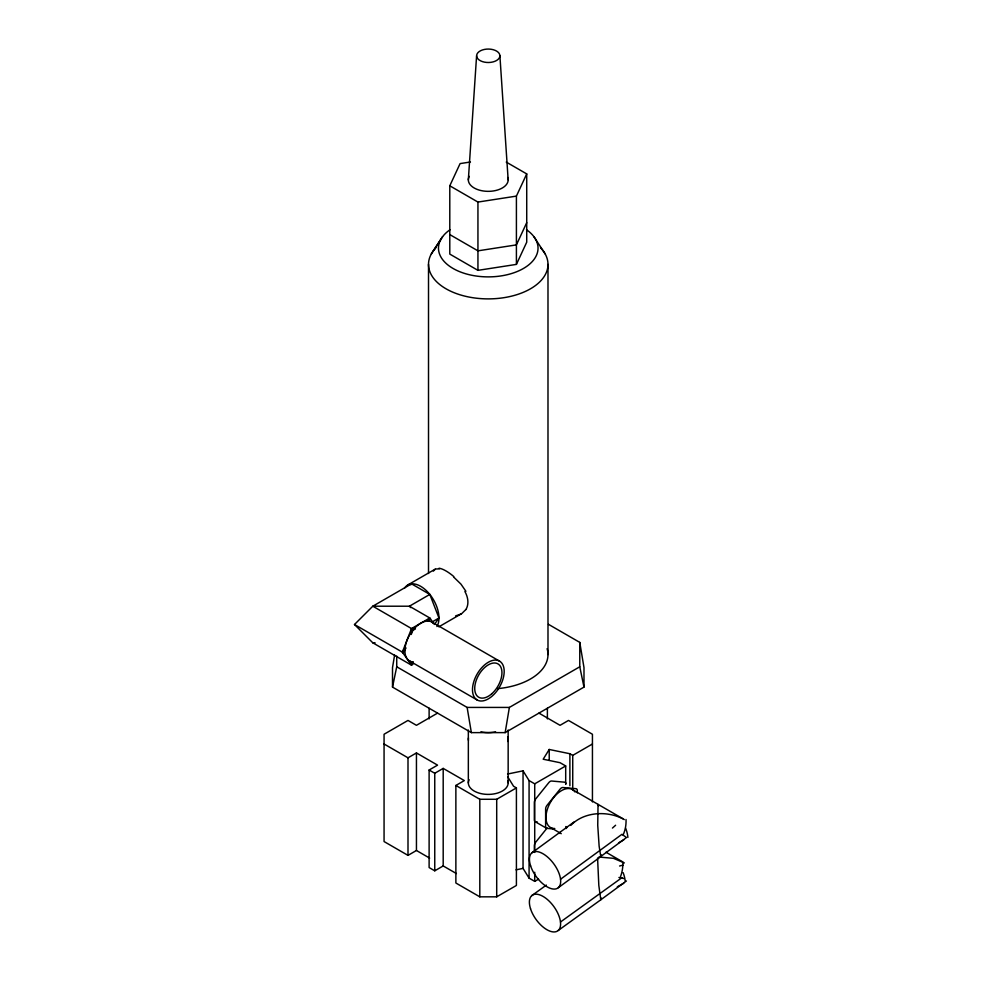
<?xml version="1.0" encoding="UTF-8"?>
<svg xmlns="http://www.w3.org/2000/svg" width="981" height="981" viewBox="0 0 981 981"><rect width="100%" height="100%" fill="white"/><g stroke="black" fill="none" stroke-linecap="round" stroke-linejoin="round"><path stroke-width="1.47" d="M468.342 179.854L476.594 55.782M601.218 898.044L600.789 899.798L626.442 880.975M601.316 854.954L600.924 856.56L558.373 887.658M394.62 654.989L392.51 667.595L392.51 687.105L471.358 732.623L505.154 732.623L583.989 687.105L583.989 667.595L579.771 642.396L548.477 624.333M505.154 732.623L509.372 707.424L579.771 666.786L579.771 642.396M392.51 687.105L396.729 666.786L396.729 656.105M410.867 664.247L412.707 661.942L412.817 664.419L411.517 665.167L402.369 652.144L411.517 628.563L429.825 617.993L433.651 623.45M403.019 653.076L406.011 647.951M411.247 634.462L412.817 630.415L415.466 628.882M506.245 162.086L526.723 173.907L526.723 242.184L516.411 264.392L477.943 270.351L449.789 254.091L449.789 185.801L460.089 163.594L470.451 162M516.411 264.392L516.411 196.114L526.723 173.907M526.723 222.675L516.411 244.882L477.943 250.842L449.789 234.582M433.357 571.101L435.539 568.992L439.549 568.882M592.438 744.003L572.732 755.382L569.887 753.739L549.225 749.472L543.18 759.22L560.053 762.703L565.694 765.953L565.694 784.248M433.43 250.695L442.566 236.728M431.333 253.932L440.825 239.425M410.867 584.774L411.517 583.854L429.825 594.412L438.973 618.005L434.828 623.891M465.901 609.508L461.806 613.542L438.826 626.847M570.746 825.438C583.989 811.495 608.036 810.355 624.284 819.589M428.709 621.108L430.475 618.913M547.165 827.952L535.761 842.139A3.985 2.293 -60 0 0 534.351 845.769L534.351 852.281M559.244 833.445L560.053 832.428M411.517 665.167L372.805 642.813L354.497 624.505L372.805 606.209L411.517 583.854M598.631 805.793L598.042 804.395L597.736 825.279L599.121 846.1L600.764 856.487L626.503 837.529L621.942 834.316L560.543 879.234M531.739 852.918L574.29 821.796M531.763 895.628L546.368 885.095M560.482 922.005L621.954 877.664M558.226 930.491L600.789 899.798L598.815 885.365L597.576 857.958M623.793 839.834L618.533 842.875M623.72 883.28L617.307 886.799M407.728 585.019L435.098 569.213M429.825 594.412L409.408 606.209L372.805 606.209L411.517 628.563M431.934 622.064L438.973 618.005M437.563 713.113L416.447 725.315L407.998 720.434L384.062 734.254L384.062 841.551L407.998 855.371L416.447 850.49L429.641 858.117M384.062 744.003L407.998 757.822L416.447 752.942L437.563 765.143L429.114 770.011L429.114 867.56L434.755 870.821L443.191 865.941L456.398 873.556M429.114 770.011L434.755 773.273L443.191 768.393L464.32 780.582L455.871 785.462L455.871 883.01L479.807 896.83L496.705 896.83L516.411 885.451L516.411 787.902L513.566 786.259L507.655 776.719M455.871 785.462L479.807 799.282L496.705 799.282L516.411 787.902M507.582 774.034L523.045 770.845L529.078 780.582L534.719 783.831L565.694 765.953M523.045 770.845L523.045 868.393L529.078 878.13L534.719 881.379L538.581 879.148M460.984 614.045L455.589 615.909M516.018 869.84L523.045 868.393M449.789 185.801L477.943 202.061L516.411 196.114M598.839 857.038L613.432 858.314L624.37 862.937M372.805 642.813L375.085 642.813M396.729 666.786L467.128 707.424L509.372 707.424M410.867 630.231L412.707 630.403M403.019 650.477L404.908 650.636M537.392 822.017L535.761 821.87A3.985 2.293 -60 0 1 534.351 819.871L534.351 802.495A3.985 2.293 -60 0 1 535.761 798.865L548.796 782.642A3.985 2.293 -60 0 1 551.616 781.023L564.651 782.188A3.985 2.293 -60 0 1 566.037 783.794M554.351 829.031L547.018 828.381A3.985 2.293 -60 0 1 545.62 826.37L545.62 808.994A3.985 2.293 -60 0 1 547.018 805.364L560.053 789.153A3.985 2.293 -60 0 1 562.873 787.522L575.908 788.687A3.985 2.293 -60 0 1 577.319 790.686L577.319 792.869M429.825 617.993L409.408 606.209L410.831 607.631M431.959 622.113L499.55 661.133A22.416 12.937 -60 0 1 492.437 695.86A22.416 12.937 -60 0 1 473.026 684.652A22.416 12.937 -60 0 1 499.55 661.133M427.287 620.63L428.525 621.341M538.937 713.113L560.053 725.315L568.502 720.434L592.438 734.254L592.438 801.918M354.497 624.505L402.369 652.144M409.543 660.949L477.134 699.968M572.095 789.386L622.727 818.608M605.964 852.207L622.812 861.943M550.844 827.682L561.255 833.691M535.185 821.698L546.454 828.209M453.663 577.036L460.984 584.161L465.901 591.298M533.934 236.728L545.178 253.932M579.771 666.786L583.989 687.105M467.128 707.424L471.358 732.623M499.905 55.782A11.649 6.732 0 0 1 482.431 61.607A11.649 6.732 0 0 1 482.431 49.957A11.649 6.732 0 0 1 499.905 55.782L508.158 179.854M572.732 755.382L572.732 787.387M569.887 753.739L569.887 785.744M566.049 828.553L566.049 827.461A3.985 2.293 -60 0 0 565.914 826.517M549.225 749.472L549.225 760.14M547.987 264.392L547.987 654.585M547.386 708.233L547.386 718.901M534.719 783.831L534.719 852.428M534.719 872.244L534.719 881.379M529.078 780.582L529.078 878.13M508.158 730.023L508.158 782.912M496.705 799.282L496.705 896.83M479.807 799.282L479.807 896.83M477.943 202.061L477.943 270.351M468.342 730.023L468.342 782.912M443.191 768.393L443.191 865.941M434.755 773.273L434.755 870.821M429.114 708.233L429.114 718.901M428.513 264.392L428.513 573.493M428.525 618.741L428.525 621.096M416.447 752.942L416.447 850.49M412.817 627.803L412.817 630.268M407.998 757.822L407.998 855.371M507.741 177.5A19.914 11.49 0 0 1 487.238 191.332A19.914 11.49 0 0 1 469.274 176.372M623.143 872.673A30.374 25.825 76.8 0 1 625.228 881.073M624.124 878.559A30.386 2.98 19.5 0 1 618.937 877.468M622.886 863.022A30.386 23.985 -86.1 0 1 620.47 876.806M619.575 866.015A30.374 4.255 -26.8 0 1 623.021 865.205M495.577 731.814A19.914 11.49 0 0 1 480.923 731.814M507.741 736.768A19.914 11.49 0 0 1 507.741 741.489M468.452 740.312A19.914 11.49 0 0 1 468.452 737.945M565.694 827.473A15.929 9.197 0 0 1 567.337 827.523M547.104 648.686A59.731 34.482 0 0 1 497.465 688.662M526.478 229.726A49.773 28.743 0 0 1 522.383 269.064A49.773 28.743 0 0 1 454.129 269.064A49.773 28.743 0 0 1 450.034 229.726M404.405 588.342A25.886 14.948 60 0 1 429.077 593.517A25.886 14.948 60 0 1 436.925 626.528M439.047 568.22A24.243 8.007 45.2 0 1 453.737 576.509M464.908 591.531A24.133 17.351 38.1 0 1 465.914 609.52M540.482 247.666A59.731 34.482 0 0 1 488.256 298.886A59.731 34.482 0 0 1 436.018 247.666M554.78 828.528A21.901 12.643 -60 0 1 550.169 802.814A21.901 12.643 -60 0 1 574.989 791.998M615.602 825.242A30.374 2.489 -38.5 0 1 612.451 828.062M626.025 819.491A30.386 27.223 89.6 0 1 623.094 834.978M625.596 828.148A30.374 28.572 80.7 0 1 627.901 837.406M507.827 780.815A19.914 11.49 0 0 1 487.299 794.389A19.914 11.49 0 0 1 469.114 779.748M413.295 661.991A22.416 12.937 -60 0 1 409.359 635.381A22.416 12.937 -60 0 1 434.485 624.456M530.525 908.737A21.901 10.987 54.2 0 0 557.294 931.153A21.901 10.987 54.2 0 0 547.153 899.307A21.901 10.987 54.2 0 0 530.525 908.737M530.623 865.929A21.901 10.865 53.8 0 0 557.453 888.308A21.901 10.865 53.8 0 0 547.079 856.621A21.901 10.865 53.8 0 0 530.623 865.929M491.861 693.69A19.228 11.098 -60 0 0 497.956 663.892A19.228 11.098 -60 0 0 475.196 684.064A19.228 11.098 -60 0 0 491.861 693.69"/></g></svg>
